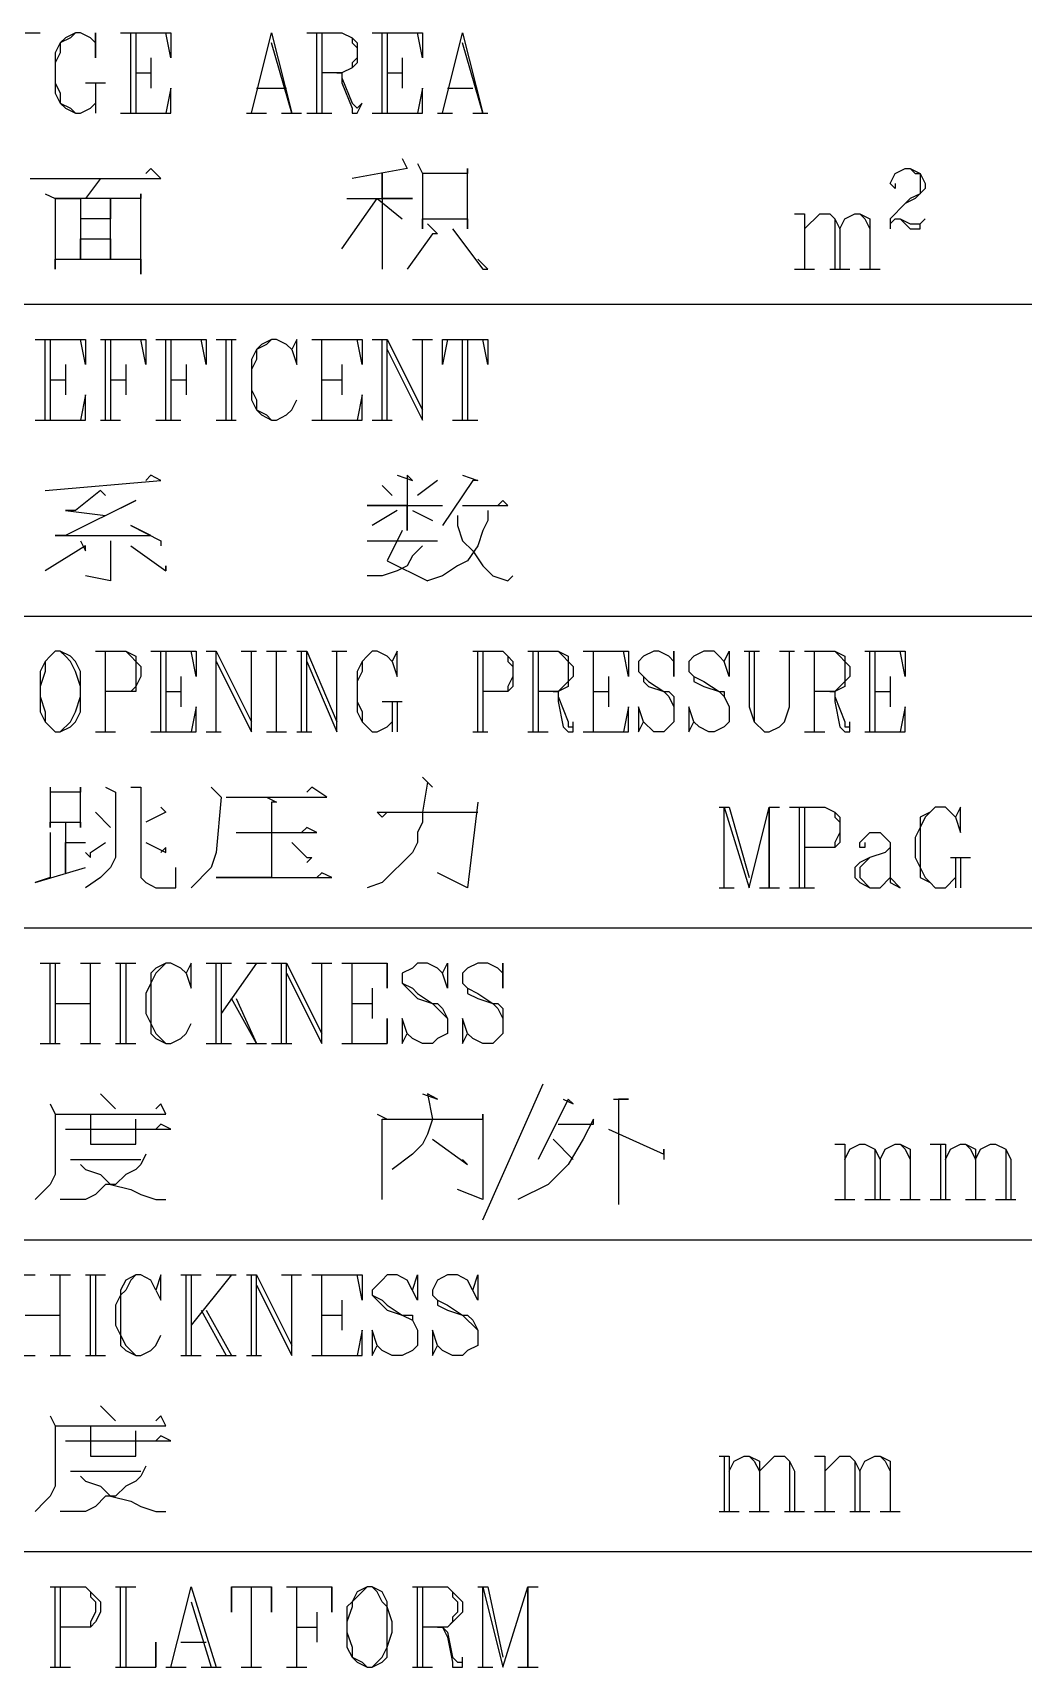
# Model space of a CAD drawing. Extents: x 51 to 246, y 3 to 417.
# Drawn here: x 189.93 to 198.27, y 359.28 to 373.04 of the extents above; entities that cross this region are included whole.
import ezdxf

# ---------------------------------------------------------------- set-up
doc = ezdxf.new("R2010")
doc.units = 0
doc.header["$MEASUREMENT"] = 0
doc.layers.add('_____1', color=160, linetype='Continuous')

msp = doc.modelspace()

# ---------------------------------------------------------------- linework, layer by layer
at = {"layer": '_____1', "color": 7}
for p, q in [((189.865, 373.041), (189.992, 373.041)), ((190.754, 372.364), (190.754, 373.041)), ((190.796, 373.041), (190.796, 372.364)), ((192.32, 372.364), (192.32, 373.041)), ((192.363, 373.041), (192.363, 372.364)), ((192.871, 372.364), (192.871, 373.041)), ((192.913, 373.041), (192.913, 372.364)), ((190.923, 372.829), (190.923, 372.575)), ((193.04, 372.829), (193.04, 372.575)), ((190.373, 372.618), (190.542, 372.618)), ((190.458, 372.618), (190.458, 372.364)), ((190.796, 372.702), (190.923, 372.702)), ((192.913, 372.702), (193.04, 372.702)), ((191.812, 372.575), (192.066, 372.575)), ((193.421, 372.575), (193.633, 372.575)), ((191.728, 372.364), (191.897, 372.364)), ((192.024, 372.364), (192.193, 372.364)), ((192.236, 372.364), (192.447, 372.364)), ((193.336, 372.364), (193.463, 372.364)), ((193.633, 372.364), (193.76, 372.364)), ((196.342, 371.517), (196.427, 371.517)), ((196.427, 371.517), (196.427, 371.051)), ((196.342, 371.051), (196.511, 371.051)), ((196.638, 371.051), (196.808, 371.051)), ((196.892, 371.051), (197.062, 371.051)), ((183.557, 370.755), (209.804, 370.755)), ((190.034, 369.781), (190.034, 370.459)), ((190.077, 370.459), (190.077, 369.781)), ((190.542, 369.781), (190.542, 370.459)), ((190.585, 370.459), (190.585, 369.781)), ((191.05, 369.781), (191.05, 370.459)), ((191.093, 370.459), (191.093, 369.781)), ((191.474, 370.459), (191.643, 370.459)), ((191.558, 369.781), (191.558, 370.459)), ((191.601, 370.459), (191.601, 369.781)), ((192.363, 369.781), (192.363, 370.459)), ((192.786, 370.459), (192.913, 370.459)), ((192.871, 369.781), (192.871, 370.459)), ((193.125, 370.459), (193.294, 370.459)), ((193.548, 369.781), (193.548, 370.459)), ((193.59, 370.459), (193.59, 369.781)), ((190.204, 370.247), (190.204, 369.993)), ((190.712, 370.247), (190.712, 369.993)), ((191.22, 370.247), (191.22, 369.993)), ((192.532, 370.247), (192.532, 369.993)), ((190.077, 370.12), (190.204, 370.12)), ((190.585, 370.12), (190.712, 370.12)), ((191.093, 370.12), (191.22, 370.12)), ((192.363, 370.12), (192.532, 370.12)), ((190.5, 369.781), (190.669, 369.781)), ((190.966, 369.781), (191.177, 369.781)), ((191.474, 369.781), (191.643, 369.781)), ((192.786, 369.781), (192.955, 369.781)), ((193.463, 369.781), (193.675, 369.781)), ((192.871, 369.231), (192.955, 369.146)), ((193.336, 369.273), (193.167, 369.146)), ((192.998, 369.019), (192.786, 368.892)), ((193.125, 369.019), (193.294, 368.935)), ((192.744, 368.765), (193.336, 368.765)), ((183.557, 368.13), (209.804, 368.13)), ((190.542, 367.157), (190.542, 367.834)), ((191.008, 367.157), (191.008, 367.834)), ((191.05, 367.834), (191.05, 367.157)), ((191.389, 367.834), (191.474, 367.834)), ((191.474, 367.157), (191.474, 367.834)), ((191.474, 367.834), (191.77, 367.241)), ((191.685, 367.834), (191.812, 367.834)), ((191.897, 367.834), (192.066, 367.834)), ((191.982, 367.157), (191.982, 367.834)), ((192.151, 367.834), (192.236, 367.834)), ((192.193, 367.157), (192.193, 367.834)), ((192.447, 367.834), (192.574, 367.834)), ((193.675, 367.157), (193.675, 367.834)), ((193.717, 367.834), (193.717, 367.157)), ((194.141, 367.157), (194.141, 367.834)), ((194.183, 367.834), (194.183, 367.157)), ((194.649, 367.157), (194.649, 367.834)), ((195.919, 367.834), (196.046, 367.834)), ((196.215, 367.834), (196.342, 367.834)), ((196.511, 367.157), (196.511, 367.834)), ((196.977, 367.157), (196.977, 367.834)), ((197.019, 367.834), (197.019, 367.157)), ((191.05, 367.495), (191.177, 367.495)), ((191.177, 367.622), (191.177, 367.368)), ((194.649, 367.495), (194.776, 367.495)), ((194.776, 367.622), (194.776, 367.368)), ((197.019, 367.495), (197.146, 367.495)), ((197.146, 367.622), (197.146, 367.368)), ((192.871, 367.411), (193.04, 367.411)), ((192.955, 367.411), (192.955, 367.157)), ((192.998, 367.411), (192.998, 367.157)), ((190.458, 367.157), (190.627, 367.157)), ((191.389, 367.157), (191.516, 367.157)), ((191.897, 367.157), (192.066, 367.157)), ((192.151, 367.157), (192.278, 367.157)), ((193.633, 367.157), (193.76, 367.157)), ((194.098, 367.157), (194.268, 367.157)), ((196.427, 367.157), (196.596, 367.157)), ((190.458, 366.479), (190.585, 366.352)), ((195.707, 366.522), (195.792, 366.522)), ((195.749, 365.844), (195.749, 366.522)), ((195.792, 366.522), (195.961, 365.929)), ((196.13, 366.522), (196.215, 366.522)), ((196.384, 365.844), (196.384, 366.522)), ((196.427, 366.522), (196.427, 365.844)), ((197.654, 366.098), (197.824, 366.098)), ((197.697, 366.098), (197.697, 365.844)), ((197.739, 366.098), (197.739, 365.844)), ((195.707, 365.844), (195.834, 365.844)), ((196.046, 365.844), (196.215, 365.844)), ((196.3, 365.844), (196.511, 365.844)), ((183.557, 365.506), (209.804, 365.506)), ((189.992, 365.209), (190.161, 365.209)), ((190.077, 364.532), (190.077, 365.209)), ((190.119, 365.209), (190.119, 364.532)), ((190.331, 365.209), (190.5, 365.209)), ((190.415, 364.532), (190.415, 365.209)), ((190.627, 365.209), (190.796, 365.209)), ((190.669, 364.532), (190.669, 365.209)), ((190.712, 365.209), (190.712, 364.532)), ((191.389, 365.209), (191.601, 365.209)), ((191.474, 364.532), (191.474, 365.209)), ((191.516, 365.209), (191.516, 364.532)), ((191.812, 365.209), (191.516, 364.786)), ((191.728, 365.209), (191.897, 365.209)), ((191.939, 365.209), (192.066, 365.209)), ((192.024, 364.532), (192.024, 365.209)), ((192.278, 365.209), (192.447, 365.209)), ((192.617, 364.532), (192.617, 365.209)), ((192.786, 364.998), (192.786, 364.744)), ((190.119, 364.871), (190.415, 364.871)), ((192.617, 364.871), (192.786, 364.871)), ((189.992, 364.532), (190.161, 364.532)), ((190.331, 364.532), (190.5, 364.532)), ((190.627, 364.532), (190.796, 364.532)), ((191.389, 364.532), (191.601, 364.532)), ((191.728, 364.532), (191.897, 364.532)), ((191.939, 364.532), (192.109, 364.532)), ((193.717, 363.05), (194.225, 364.193)), ((190.5, 364.109), (190.627, 363.982)), ((192.828, 363.939), (192.913, 363.897)), ((194.31, 363.728), (194.479, 363.558)), ((196.681, 363.685), (196.765, 363.685)), ((196.765, 363.685), (196.765, 363.22)), ((197.485, 363.685), (197.612, 363.685)), ((197.57, 363.685), (197.57, 363.22)), ((197.612, 363.685), (197.612, 363.22)), ((190.246, 363.558), (190.839, 363.558)), ((196.681, 363.22), (196.85, 363.22)), ((196.935, 363.22), (197.146, 363.22)), ((197.231, 363.22), (197.4, 363.22)), ((197.485, 363.22), (197.654, 363.22)), ((197.781, 363.22), (197.951, 363.22)), ((198.035, 363.22), (198.205, 363.22)), ((183.557, 362.881), (209.804, 362.881)), ((189.738, 362.585), (189.95, 362.585)), ((190.077, 362.585), (190.246, 362.585)), ((190.161, 361.907), (190.161, 362.585)), ((190.373, 362.585), (190.542, 362.585)), ((190.415, 361.907), (190.415, 362.585)), ((190.458, 362.585), (190.458, 361.907)), ((191.177, 362.585), (191.347, 362.585)), ((191.22, 361.907), (191.22, 362.585)), ((191.262, 362.585), (191.262, 361.907)), ((191.601, 362.585), (191.262, 362.161)), ((191.474, 362.585), (191.643, 362.585)), ((191.728, 362.585), (191.812, 362.585)), ((191.77, 361.907), (191.77, 362.585)), ((192.024, 362.585), (192.193, 362.585)), ((192.363, 361.907), (192.363, 362.585)), ((191.347, 362.288), (191.558, 361.907)), ((191.389, 362.288), (191.601, 361.907)), ((192.532, 362.373), (192.532, 362.119)), ((189.865, 362.246), (190.161, 362.246)), ((192.363, 362.246), (192.532, 362.246)), ((189.738, 361.907), (189.95, 361.907)), ((190.077, 361.907), (190.246, 361.907)), ((190.373, 361.907), (190.542, 361.907)), ((191.177, 361.907), (191.347, 361.907)), ((191.474, 361.907), (191.643, 361.907)), ((191.728, 361.907), (191.855, 361.907)), ((190.5, 361.484), (190.627, 361.357)), ((195.707, 361.061), (195.792, 361.061)), ((195.749, 361.061), (195.749, 360.595)), ((195.792, 361.061), (195.792, 360.595)), ((196.511, 361.061), (196.596, 361.061)), ((196.596, 361.061), (196.596, 360.595)), ((190.246, 360.934), (190.839, 360.934)), ((195.707, 360.595), (195.876, 360.595)), ((195.961, 360.595), (196.13, 360.595)), ((196.257, 360.595), (196.427, 360.595)), ((196.511, 360.595), (196.681, 360.595)), ((196.808, 360.595), (196.977, 360.595)), ((197.062, 360.595), (197.231, 360.595)), ((183.557, 360.256), (209.804, 360.256)), ((190.119, 359.283), (190.119, 359.96)), ((190.161, 359.96), (190.161, 359.283)), ((190.627, 359.96), (190.796, 359.96)), ((190.669, 359.283), (190.669, 359.96)), ((190.712, 359.96), (190.712, 359.283)), ((191.77, 359.283), (191.77, 359.96)), ((192.151, 359.283), (192.151, 359.96)), ((193.167, 359.283), (193.167, 359.96)), ((193.209, 359.96), (193.209, 359.283)), ((193.675, 359.96), (193.76, 359.96)), ((193.717, 359.283), (193.717, 359.96)), ((193.76, 359.96), (193.887, 359.367)), ((194.098, 359.96), (194.183, 359.96)), ((191.262, 359.833), (191.431, 359.283)), ((192.32, 359.748), (192.32, 359.494)), ((192.151, 359.621), (192.32, 359.621)), ((191.177, 359.494), (191.389, 359.494)), ((190.077, 359.283), (190.246, 359.283)), ((191.05, 359.283), (191.22, 359.283)), ((191.347, 359.283), (191.516, 359.283)), ((191.685, 359.283), (191.855, 359.283)), ((192.066, 359.283), (192.236, 359.283)), ((193.125, 359.283), (193.294, 359.283)), ((193.675, 359.283), (193.802, 359.283)), ((194.014, 359.283), (194.183, 359.283))]:
    msp.add_line(p, q, dxfattribs=at)
for points in [[(190.458, 372.956), (190.458, 372.829), (190.458, 373.041), (190.458, 372.956), (190.415, 372.999), (190.331, 373.041), (190.288, 373.041), (190.204, 372.999), (190.161, 372.956), (190.119, 372.872), (190.119, 372.533), (190.161, 372.448), (190.204, 372.406), (190.288, 372.364), (190.331, 372.364), (190.415, 372.406), (190.458, 372.448)], [(190.288, 373.041), (190.246, 372.999), (190.161, 372.956), (190.161, 372.872), (190.119, 372.787), (190.119, 372.618), (190.161, 372.533), (190.161, 372.448), (190.246, 372.406), (190.288, 372.364)], [(190.669, 373.041), (191.093, 373.041), (191.093, 372.829), (191.05, 373.041)], [(191.77, 372.364), (191.939, 373.041), (192.109, 372.364), (191.939, 372.956)], [(192.236, 373.041), (192.532, 373.041), (192.617, 372.999), (192.659, 372.956), (192.659, 372.787), (192.617, 372.745), (192.532, 372.702), (192.363, 372.702)], [(192.532, 373.041), (192.617, 372.999), (192.617, 372.956), (192.659, 372.914), (192.659, 372.829), (192.617, 372.787), (192.617, 372.745), (192.532, 372.702)], [(192.786, 373.041), (193.209, 373.041), (193.209, 372.829), (193.167, 373.041)], [(193.379, 372.364), (193.548, 373.041), (193.717, 372.364), (193.548, 372.956)], [(192.49, 372.702), (192.532, 372.702), (192.532, 372.66), (192.617, 372.448), (192.659, 372.406), (192.701, 372.448)], [(192.532, 372.702), (192.532, 372.618), (192.617, 372.406), (192.617, 372.364), (192.659, 372.364), (192.701, 372.448)], [(190.669, 372.364), (191.093, 372.364), (191.093, 372.575), (191.05, 372.364)], [(192.786, 372.364), (193.209, 372.364), (193.209, 372.575), (193.167, 372.364)], [(189.907, 371.813), (191.008, 371.813), (190.923, 371.898), (190.881, 371.856)], [(193.04, 371.983), (193.082, 371.898), (192.617, 371.813)], [(193.167, 371.94), (193.209, 371.856), (193.209, 371.39), (193.209, 371.475), (193.59, 371.475), (193.59, 371.39), (193.59, 371.898), (193.59, 371.856), (193.209, 371.856)], [(197.189, 371.771), (197.189, 371.729), (197.146, 371.771), (197.189, 371.856), (197.273, 371.898), (197.316, 371.898), (197.4, 371.856), (197.443, 371.771), (197.443, 371.729), (197.358, 371.644), (197.273, 371.602), (197.146, 371.475), (197.146, 371.39)], [(197.316, 371.898), (197.358, 371.856), (197.4, 371.856), (197.4, 371.686), (197.316, 371.644), (197.273, 371.602)], [(190.458, 371.813), (190.5, 371.813), (190.373, 371.644)], [(192.574, 371.644), (193.125, 371.644), (192.871, 371.644), (192.871, 371.856), (192.871, 371.051)], [(190.034, 371.686), (190.119, 371.644), (190.119, 371.051), (190.119, 371.136), (190.839, 371.136), (190.839, 371.009), (190.839, 371.686), (190.839, 371.644), (190.119, 371.644), (190.331, 371.644), (190.331, 371.136), (190.331, 371.305), (190.585, 371.305), (190.585, 371.136), (190.585, 371.644), (190.585, 371.475), (190.331, 371.475)], [(192.532, 371.221), (192.828, 371.644), (193.04, 371.475)], [(196.427, 371.39), (196.554, 371.517), (196.638, 371.517), (196.681, 371.475), (196.723, 371.39), (196.723, 371.051)], [(196.638, 371.517), (196.681, 371.475), (196.681, 371.051)], [(196.723, 371.39), (196.765, 371.475), (196.85, 371.517), (196.892, 371.517), (196.977, 371.475), (196.977, 371.051)], [(196.892, 371.517), (196.935, 371.475), (196.977, 371.39), (196.977, 371.051)], [(193.252, 371.432), (193.336, 371.348), (193.294, 371.348), (193.082, 371.051)], [(193.463, 371.39), (193.717, 371.051), (193.76, 371.051), (193.675, 371.136)], [(197.146, 371.432), (197.189, 371.475), (197.231, 371.475), (197.316, 371.432), (197.4, 371.432), (197.443, 371.475)], [(197.231, 371.475), (197.316, 371.39), (197.4, 371.39), (197.4, 371.432), (197.443, 371.475)], [(189.95, 370.459), (190.373, 370.459), (190.373, 370.247), (190.331, 370.459)], [(190.5, 370.459), (190.881, 370.459), (190.881, 370.247), (190.839, 370.459)], [(190.966, 370.459), (191.389, 370.459), (191.389, 370.247), (191.347, 370.459)], [(192.109, 370.374), (192.151, 370.247), (192.151, 370.459), (192.109, 370.374), (192.066, 370.416), (191.982, 370.459), (191.939, 370.459), (191.855, 370.416), (191.812, 370.374), (191.77, 370.289), (191.77, 369.951), (191.812, 369.866), (191.855, 369.824), (191.939, 369.781), (191.982, 369.781), (192.066, 369.824), (192.109, 369.866), (192.151, 369.951)], [(191.939, 370.459), (191.897, 370.416), (191.812, 370.374), (191.812, 370.289), (191.77, 370.205), (191.77, 370.035), (191.812, 369.951), (191.812, 369.866), (191.897, 369.824), (191.939, 369.781)], [(192.278, 370.459), (192.701, 370.459), (192.701, 370.247), (192.659, 370.459)], [(192.913, 369.781), (192.913, 370.459), (193.209, 369.866)], [(192.913, 370.374), (193.209, 369.781), (193.209, 370.459)], [(193.421, 370.459), (193.379, 370.247), (193.379, 370.459), (193.76, 370.459), (193.76, 370.247), (193.717, 370.459)], [(189.95, 369.781), (190.373, 369.781), (190.373, 369.993), (190.331, 369.781)], [(192.278, 369.781), (192.701, 369.781), (192.701, 369.993), (192.659, 369.781)], [(190.034, 369.189), (191.008, 369.273), (190.923, 369.316), (190.881, 369.273)], [(192.998, 369.316), (193.125, 369.273), (193.082, 369.316), (193.082, 368.85), (193.082, 369.062), (192.744, 369.062), (193.379, 369.062)], [(193.548, 369.316), (193.675, 369.273), (193.633, 369.273), (193.379, 368.892)], [(190.5, 369.189), (190.542, 369.146), (190.5, 369.189), (190.288, 369.019), (190.204, 369.019), (190.542, 368.977), (190.796, 369.104), (190.204, 368.808), (190.119, 368.808), (190.923, 368.808), (190.754, 368.892), (191.008, 368.765), (191.008, 368.723)], [(193.76, 369.019), (193.76, 368.935), (193.717, 368.85), (193.675, 368.723), (193.59, 368.596), (193.506, 368.554), (193.379, 368.469), (193.252, 368.427)], [(193.548, 369.062), (193.929, 369.062), (193.887, 369.104), (193.844, 369.062)], [(193.506, 368.977), (193.506, 368.892), (193.548, 368.765), (193.633, 368.681), (193.717, 368.554), (193.802, 368.469), (193.929, 368.427), (193.971, 368.469)], [(190.331, 368.765), (190.373, 368.681), (190.373, 368.723), (190.034, 368.511)], [(190.585, 368.765), (190.585, 368.427), (190.373, 368.469)], [(193.04, 368.85), (192.913, 368.596), (193.252, 368.427)], [(190.754, 368.723), (191.05, 368.511), (191.05, 368.554), (191.05, 368.511)], [(193.209, 368.723), (193.125, 368.638), (193.082, 368.554), (192.998, 368.511), (192.871, 368.469), (192.744, 368.469)], [(190.119, 367.834), (190.077, 367.792), (190.034, 367.749), (189.992, 367.665), (189.992, 367.326), (190.034, 367.241), (190.077, 367.199), (190.119, 367.157), (190.161, 367.157), (190.246, 367.199), (190.288, 367.241), (190.331, 367.326), (190.331, 367.665), (190.288, 367.749), (190.246, 367.792), (190.161, 367.834), (190.119, 367.834), (190.077, 367.792), (190.034, 367.749), (190.034, 367.665), (189.992, 367.538), (189.992, 367.453), (190.034, 367.326), (190.034, 367.241), (190.077, 367.199), (190.119, 367.157)], [(190.161, 367.157), (190.246, 367.241), (190.288, 367.326), (190.331, 367.453), (190.331, 367.538), (190.288, 367.665), (190.246, 367.749), (190.204, 367.792), (190.161, 367.834)], [(190.458, 367.834), (190.712, 367.834), (190.796, 367.792), (190.796, 367.749), (190.839, 367.707), (190.839, 367.622), (190.796, 367.538), (190.796, 367.495), (190.542, 367.495)], [(190.712, 367.834), (190.754, 367.792), (190.796, 367.749), (190.796, 367.538), (190.754, 367.495), (190.712, 367.495)], [(190.923, 367.834), (191.304, 367.834), (191.304, 367.622), (191.262, 367.834)], [(191.474, 367.749), (191.77, 367.157), (191.77, 367.834)], [(192.236, 367.157), (192.236, 367.834), (192.49, 367.241)], [(192.236, 367.749), (192.49, 367.157), (192.49, 367.834)], [(192.955, 367.749), (192.998, 367.622), (192.998, 367.834), (192.955, 367.749), (192.913, 367.792), (192.828, 367.834), (192.786, 367.834), (192.744, 367.792), (192.701, 367.749), (192.659, 367.665), (192.659, 367.326), (192.701, 367.241), (192.786, 367.157), (192.828, 367.157), (192.913, 367.199), (192.955, 367.241)], [(192.786, 367.834), (192.744, 367.792), (192.701, 367.749), (192.701, 367.665), (192.659, 367.58), (192.659, 367.411), (192.701, 367.326), (192.701, 367.241), (192.786, 367.157)], [(193.633, 367.834), (193.887, 367.834), (193.929, 367.792), (193.971, 367.749), (193.971, 367.538), (193.929, 367.495), (193.717, 367.495)], [(193.887, 367.834), (193.929, 367.792), (193.929, 367.749), (193.971, 367.707), (193.971, 367.622), (193.929, 367.538), (193.929, 367.495), (193.887, 367.495)], [(194.098, 367.834), (194.352, 367.834), (194.437, 367.792), (194.437, 367.749), (194.479, 367.707), (194.479, 367.622), (194.437, 367.58), (194.437, 367.538), (194.352, 367.495), (194.183, 367.495)], [(194.352, 367.834), (194.395, 367.792), (194.437, 367.749), (194.437, 367.58), (194.352, 367.495)], [(194.564, 367.834), (194.945, 367.834), (194.945, 367.622), (194.903, 367.834)], [(195.326, 367.749), (195.326, 367.834), (195.326, 367.622), (195.326, 367.749), (195.284, 367.792), (195.199, 367.834), (195.157, 367.834), (195.072, 367.792), (195.03, 367.749), (195.03, 367.665), (195.072, 367.622), (195.072, 367.58), (195.114, 367.538), (195.241, 367.495), (195.284, 367.453), (195.326, 367.368)], [(195.749, 367.749), (195.792, 367.834), (195.792, 367.622), (195.749, 367.749), (195.707, 367.792), (195.665, 367.834), (195.58, 367.834), (195.495, 367.792), (195.453, 367.749), (195.453, 367.665), (195.495, 367.622), (195.495, 367.58), (195.58, 367.538), (195.707, 367.495), (195.749, 367.453), (195.792, 367.368)], [(195.961, 367.834), (195.961, 367.368), (196.003, 367.241), (196.088, 367.157), (196.13, 367.157), (196.215, 367.199), (196.257, 367.241), (196.3, 367.368), (196.3, 367.834)], [(196.003, 367.834), (196.003, 367.241), (196.088, 367.157)], [(196.427, 367.834), (196.681, 367.834), (196.765, 367.792), (196.765, 367.749), (196.808, 367.707), (196.808, 367.622), (196.765, 367.58), (196.765, 367.538), (196.681, 367.495), (196.511, 367.495)], [(196.681, 367.834), (196.723, 367.792), (196.765, 367.749), (196.765, 367.58), (196.681, 367.495)], [(196.935, 367.834), (197.273, 367.834), (197.273, 367.622), (197.231, 367.834)], [(195.03, 367.665), (195.114, 367.58), (195.241, 367.495), (195.284, 367.495), (195.326, 367.453), (195.326, 367.241), (195.241, 367.157), (195.157, 367.157), (195.072, 367.241), (195.03, 367.368), (195.03, 367.157), (195.072, 367.241)], [(195.453, 367.665), (195.495, 367.622), (195.58, 367.58), (195.707, 367.495), (195.749, 367.495), (195.749, 367.453), (195.792, 367.368), (195.792, 367.241), (195.749, 367.199), (195.665, 367.157), (195.622, 367.157), (195.538, 367.199), (195.495, 367.241), (195.453, 367.368), (195.453, 367.157), (195.495, 367.241)], [(194.31, 367.495), (194.352, 367.495), (194.352, 367.453), (194.437, 367.241), (194.437, 367.199), (194.479, 367.199), (194.479, 367.241)], [(194.352, 367.495), (194.352, 367.411), (194.395, 367.199), (194.437, 367.157), (194.479, 367.157), (194.479, 367.241)], [(196.638, 367.495), (196.681, 367.495), (196.681, 367.453), (196.765, 367.241), (196.765, 367.199), (196.808, 367.199), (196.808, 367.241)], [(196.681, 367.495), (196.681, 367.411), (196.723, 367.199), (196.765, 367.157), (196.808, 367.157), (196.808, 367.241)], [(190.923, 367.157), (191.304, 367.157), (191.304, 367.368), (191.262, 367.157)], [(194.564, 367.157), (194.945, 367.157), (194.945, 367.368), (194.903, 367.157)], [(196.935, 367.157), (197.273, 367.157), (197.273, 367.368), (197.231, 367.157)], [(190.077, 366.691), (190.077, 366.352), (190.077, 366.395), (190.331, 366.395), (190.331, 366.352), (190.331, 366.691), (190.331, 366.649), (190.077, 366.649)], [(190.542, 366.691), (190.627, 366.649), (190.627, 366.098), (190.585, 366.014), (190.5, 365.929), (190.373, 365.844)], [(190.754, 366.691), (190.839, 366.691), (190.839, 365.929), (190.881, 365.887), (190.966, 365.844), (191.135, 365.844), (191.135, 366.014)], [(191.431, 366.691), (191.516, 366.606), (191.474, 366.141), (191.431, 366.014), (191.262, 365.844)], [(191.558, 366.606), (192.405, 366.606), (192.278, 366.691), (192.236, 366.649)], [(193.209, 366.776), (193.294, 366.691), (193.252, 366.733), (193.209, 366.479), (193.209, 366.395), (193.167, 366.31), (193.167, 366.225), (193.125, 366.141), (192.871, 365.887), (192.744, 365.844)], [(191.897, 366.606), (191.982, 366.564), (191.939, 366.564), (191.939, 365.929), (191.474, 365.929), (192.447, 365.929), (192.363, 365.971), (192.32, 365.929)], [(193.675, 366.564), (193.59, 365.844), (193.336, 365.971)], [(190.204, 366.395), (190.204, 365.971), (190.204, 366.225), (190.373, 366.225)], [(191.008, 366.522), (191.05, 366.479), (190.881, 366.395)], [(192.913, 366.479), (192.871, 366.437), (192.828, 366.479), (193.675, 366.479)], [(195.749, 366.522), (195.961, 365.844), (196.13, 366.522), (196.13, 365.844), (196.13, 366.522)], [(196.3, 366.522), (196.596, 366.522), (196.681, 366.479), (196.723, 366.437), (196.723, 366.225), (196.681, 366.183), (196.427, 366.183)], [(196.596, 366.522), (196.681, 366.479), (196.681, 366.437), (196.723, 366.395), (196.723, 366.31), (196.681, 366.225), (196.681, 366.183), (196.596, 366.183)], [(197.697, 366.437), (197.739, 366.31), (197.739, 366.522), (197.697, 366.437), (197.612, 366.522), (197.527, 366.522), (197.485, 366.479), (197.4, 366.437), (197.4, 366.352), (197.358, 366.268), (197.358, 366.098), (197.4, 366.014), (197.4, 365.929), (197.485, 365.887), (197.527, 365.844), (197.612, 365.844), (197.697, 365.929)], [(197.527, 366.522), (197.485, 366.479), (197.443, 366.437), (197.4, 366.352), (197.4, 366.014), (197.443, 365.929), (197.485, 365.887), (197.527, 365.844)], [(190.077, 366.31), (190.077, 365.929), (189.95, 365.887), (190.373, 366.014)], [(191.643, 366.31), (192.32, 366.31), (192.236, 366.352), (192.193, 366.31)], [(196.935, 366.225), (196.935, 366.183), (196.892, 366.183), (196.892, 366.225), (196.977, 366.31), (197.062, 366.31), (197.146, 366.225), (197.146, 365.929), (197.231, 365.844)], [(190.373, 366.141), (190.415, 366.098), (190.415, 366.141), (190.542, 366.225)], [(190.881, 366.225), (191.05, 366.141), (191.05, 366.183), (191.008, 366.141)], [(192.109, 366.225), (192.236, 366.098), (192.278, 366.098), (192.236, 366.056)], [(197.146, 366.183), (197.104, 366.141), (196.977, 366.098), (196.892, 366.056), (196.85, 366.014), (196.85, 365.929), (196.892, 365.887), (196.977, 365.844), (197.062, 365.844), (197.146, 365.929)], [(197.146, 366.225), (197.146, 365.887), (197.231, 365.844)], [(196.977, 366.098), (196.892, 366.014), (196.892, 365.929), (196.977, 365.844)], [(191.22, 365.125), (191.262, 364.998), (191.262, 365.209), (191.22, 365.125), (191.177, 365.167), (191.093, 365.209), (191.05, 365.209), (190.966, 365.167), (190.923, 365.125), (190.923, 365.04), (190.881, 364.955), (190.881, 364.786), (190.923, 364.701), (190.923, 364.617), (190.966, 364.574), (191.05, 364.532), (191.093, 364.532), (191.177, 364.574), (191.22, 364.617), (191.262, 364.701)], [(191.05, 365.209), (190.966, 365.125), (190.923, 365.04), (190.923, 364.701), (190.966, 364.617), (191.008, 364.574), (191.05, 364.532)], [(192.066, 364.532), (192.066, 365.209), (192.363, 364.617)], [(192.066, 365.125), (192.363, 364.532), (192.363, 365.209)], [(192.532, 365.209), (192.913, 365.209), (192.913, 364.998), (192.913, 365.209)], [(193.379, 365.125), (193.421, 365.209), (193.421, 364.998), (193.379, 365.125), (193.336, 365.167), (193.252, 365.209), (193.167, 365.209), (193.125, 365.167), (193.04, 365.125), (193.04, 365.04), (193.167, 364.913), (193.294, 364.871), (193.336, 364.828), (193.421, 364.744)], [(193.887, 365.125), (193.887, 365.209), (193.887, 364.998), (193.887, 365.125), (193.844, 365.167), (193.76, 365.209), (193.675, 365.209), (193.59, 365.167), (193.548, 365.125), (193.548, 365.04), (193.59, 364.998), (193.59, 364.955), (193.675, 364.913), (193.802, 364.871), (193.844, 364.828), (193.887, 364.744)], [(193.04, 365.04), (193.125, 364.998), (193.167, 364.955), (193.294, 364.871), (193.336, 364.871), (193.379, 364.828), (193.421, 364.744), (193.421, 364.617), (193.336, 364.574), (193.294, 364.532), (193.209, 364.532), (193.125, 364.574), (193.082, 364.617), (193.04, 364.744), (193.04, 364.532), (193.082, 364.617)], [(193.548, 365.04), (193.59, 364.998), (193.675, 364.955), (193.802, 364.871), (193.844, 364.871), (193.887, 364.828), (193.887, 364.617), (193.844, 364.574), (193.802, 364.532), (193.717, 364.532), (193.633, 364.574), (193.59, 364.617), (193.548, 364.744), (193.548, 364.532), (193.59, 364.617)], [(191.643, 364.913), (191.812, 364.532), (191.601, 364.913)], [(192.532, 364.532), (192.913, 364.532), (192.913, 364.744), (192.913, 364.532)], [(193.209, 364.109), (193.336, 364.066), (193.252, 364.109), (193.294, 363.897), (193.252, 363.77), (193.209, 363.685), (193.125, 363.601), (192.955, 363.474)], [(194.395, 364.066), (194.479, 364.024), (194.437, 364.066), (194.183, 363.558)], [(194.818, 364.066), (194.945, 364.066), (194.86, 364.066), (194.86, 363.177)], [(190.119, 363.939), (190.119, 363.431), (190.077, 363.347), (190.034, 363.304), (189.95, 363.22)], [(190.077, 364.024), (190.119, 363.939), (191.05, 363.939), (191.008, 364.024), (190.966, 363.982)], [(190.415, 363.939), (190.415, 363.685), (190.796, 363.685), (190.796, 363.897)], [(192.871, 363.22), (192.871, 363.897), (193.717, 363.897), (193.717, 363.939), (193.717, 363.22), (193.506, 363.304)], [(190.204, 363.812), (191.093, 363.812), (191.008, 363.855), (190.966, 363.812)], [(194.352, 363.855), (194.649, 363.855), (194.649, 363.897), (194.564, 363.728), (194.437, 363.516), (194.268, 363.347), (194.014, 363.22)], [(194.776, 363.812), (195.241, 363.601), (195.241, 363.643), (195.241, 363.558)], [(193.294, 363.728), (193.59, 363.516), (193.548, 363.558)], [(196.765, 363.558), (196.808, 363.643), (196.892, 363.685), (196.935, 363.685), (197.019, 363.643), (197.062, 363.558), (197.062, 363.22)], [(196.935, 363.685), (197.019, 363.643), (197.019, 363.22)], [(197.062, 363.558), (197.104, 363.643), (197.189, 363.685), (197.231, 363.685), (197.316, 363.643), (197.316, 363.22)], [(197.231, 363.685), (197.273, 363.643), (197.316, 363.558), (197.316, 363.22)], [(197.612, 363.558), (197.654, 363.643), (197.739, 363.685), (197.781, 363.685), (197.866, 363.643), (197.866, 363.22)], [(197.781, 363.685), (197.824, 363.643), (197.866, 363.558), (197.866, 363.22)], [(197.866, 363.558), (197.908, 363.643), (197.993, 363.685), (198.035, 363.685), (198.12, 363.643), (198.162, 363.558), (198.162, 363.22)], [(198.035, 363.685), (198.12, 363.643), (198.12, 363.22)], [(190.881, 363.601), (190.839, 363.516), (190.796, 363.474), (190.712, 363.431), (190.627, 363.347), (190.542, 363.347), (190.458, 363.262), (190.373, 363.22), (190.161, 363.22)], [(190.331, 363.516), (190.373, 363.474), (190.5, 363.431), (190.585, 363.347), (190.754, 363.304), (190.839, 363.262), (190.966, 363.22), (191.05, 363.22)], [(190.966, 362.458), (191.008, 362.373), (191.008, 362.585), (190.966, 362.458), (190.923, 362.542), (190.839, 362.585), (190.796, 362.585), (190.712, 362.542), (190.669, 362.458), (190.669, 362.415), (190.627, 362.331), (190.627, 362.161), (190.669, 362.077), (190.669, 361.992), (190.712, 361.95), (190.796, 361.907), (190.839, 361.907), (190.923, 361.95), (190.966, 361.992), (191.008, 362.077)], [(190.796, 362.585), (190.754, 362.542), (190.712, 362.458), (190.669, 362.415), (190.669, 362.077), (190.712, 361.992), (190.796, 361.907)], [(191.812, 361.907), (191.812, 362.585), (192.109, 361.992)], [(191.812, 362.5), (192.109, 361.907), (192.109, 362.585)], [(192.278, 362.585), (192.701, 362.585), (192.701, 362.373), (192.659, 362.585)], [(193.125, 362.458), (193.167, 362.585), (193.167, 362.373), (193.082, 362.542), (192.998, 362.585), (192.913, 362.585), (192.871, 362.542), (192.786, 362.458), (192.786, 362.415), (192.828, 362.373), (192.913, 362.288), (193.04, 362.246), (193.125, 362.204), (193.167, 362.119)], [(193.633, 362.458), (193.675, 362.585), (193.675, 362.373), (193.59, 362.542), (193.506, 362.585), (193.421, 362.585), (193.336, 362.542), (193.294, 362.458), (193.294, 362.415), (193.336, 362.373), (193.336, 362.331), (193.421, 362.288), (193.548, 362.246), (193.675, 362.119)], [(192.786, 362.415), (192.871, 362.373), (192.913, 362.331), (193.04, 362.246), (193.125, 362.246), (193.125, 362.204), (193.167, 362.119), (193.167, 361.992), (193.125, 361.95), (193.04, 361.907), (192.955, 361.907), (192.871, 361.95), (192.828, 361.992), (192.786, 362.119), (192.786, 361.907), (192.828, 361.992)], [(193.294, 362.415), (193.336, 362.373), (193.421, 362.331), (193.548, 362.246), (193.59, 362.246), (193.633, 362.204), (193.675, 362.119), (193.675, 361.992), (193.59, 361.95), (193.548, 361.907), (193.463, 361.907), (193.379, 361.95), (193.336, 361.992), (193.294, 362.119), (193.294, 361.907), (193.336, 361.992)], [(192.278, 361.907), (192.701, 361.907), (192.701, 362.119), (192.659, 361.907)], [(190.119, 361.315), (190.119, 360.807), (190.077, 360.722), (190.034, 360.68), (189.95, 360.595)], [(190.077, 361.399), (190.119, 361.315), (191.05, 361.315), (191.008, 361.399), (190.966, 361.357)], [(190.415, 361.315), (190.415, 361.061), (190.796, 361.061), (190.796, 361.272)], [(190.204, 361.188), (191.093, 361.188), (191.008, 361.23), (190.966, 361.188)], [(195.792, 360.934), (195.834, 361.018), (195.919, 361.061), (195.961, 361.061), (196.046, 361.018), (196.046, 360.595)], [(195.961, 361.061), (196.003, 361.018), (196.046, 360.934), (196.046, 360.595)], [(196.046, 360.934), (196.173, 361.061), (196.257, 361.061), (196.3, 361.018), (196.342, 360.934), (196.342, 360.595)], [(196.257, 361.061), (196.3, 361.018), (196.3, 360.595)], [(196.596, 360.934), (196.723, 361.061), (196.808, 361.061), (196.85, 361.018), (196.892, 360.934), (196.892, 360.595)], [(196.808, 361.061), (196.85, 361.018), (196.85, 360.595)], [(196.892, 360.934), (196.935, 361.018), (197.019, 361.061), (197.062, 361.061), (197.146, 361.018), (197.146, 360.595)], [(197.062, 361.061), (197.104, 361.018), (197.146, 360.934), (197.146, 360.595)], [(190.881, 360.976), (190.839, 360.891), (190.796, 360.849), (190.712, 360.807), (190.627, 360.722), (190.542, 360.722), (190.458, 360.637), (190.373, 360.595), (190.161, 360.595)], [(190.331, 360.891), (190.373, 360.849), (190.5, 360.807), (190.585, 360.722), (190.754, 360.68), (190.839, 360.637), (190.966, 360.595), (191.05, 360.595)], [(190.077, 359.96), (190.373, 359.96), (190.5, 359.833), (190.5, 359.748), (190.458, 359.664), (190.415, 359.621), (190.161, 359.621)], [(190.373, 359.96), (190.415, 359.918), (190.415, 359.875), (190.458, 359.833), (190.458, 359.748), (190.415, 359.664), (190.415, 359.621), (190.373, 359.621)], [(191.093, 359.283), (191.262, 359.96), (191.474, 359.283)], [(191.601, 359.96), (191.601, 359.748), (191.601, 359.96), (191.939, 359.96), (191.939, 359.748), (191.939, 359.96)], [(192.066, 359.96), (192.447, 359.96), (192.447, 359.748), (192.447, 359.96)], [(192.744, 359.96), (192.659, 359.918), (192.617, 359.833), (192.574, 359.791), (192.574, 359.452), (192.617, 359.367), (192.659, 359.325), (192.744, 359.283), (192.786, 359.283), (192.871, 359.325), (192.913, 359.367), (192.913, 359.452), (192.955, 359.579), (192.955, 359.664), (192.913, 359.791), (192.913, 359.833), (192.871, 359.918), (192.786, 359.96), (192.744, 359.96), (192.617, 359.833), (192.617, 359.791), (192.574, 359.664), (192.574, 359.579), (192.617, 359.452), (192.617, 359.367), (192.701, 359.325), (192.744, 359.283)], [(192.786, 359.283), (192.871, 359.367), (192.913, 359.452), (192.913, 359.791), (192.871, 359.833), (192.828, 359.918), (192.786, 359.96)], [(193.125, 359.96), (193.421, 359.96), (193.548, 359.833), (193.548, 359.748), (193.421, 359.621), (193.209, 359.621)], [(193.421, 359.96), (193.463, 359.918), (193.463, 359.875), (193.506, 359.833), (193.506, 359.748), (193.463, 359.706), (193.463, 359.664), (193.421, 359.621)], [(193.717, 359.96), (193.887, 359.283), (194.098, 359.96), (194.098, 359.283), (194.098, 359.96)], [(193.336, 359.621), (193.379, 359.621), (193.421, 359.579), (193.463, 359.367), (193.506, 359.325), (193.548, 359.325), (193.548, 359.367)], [(193.379, 359.621), (193.421, 359.537), (193.463, 359.325), (193.463, 359.283), (193.548, 359.283), (193.548, 359.367)], [(190.627, 359.283), (190.966, 359.283), (190.966, 359.494), (190.966, 359.283)]]:
    msp.add_lwpolyline(points, dxfattribs=at)

doc.saveas('drawing.dxf')
